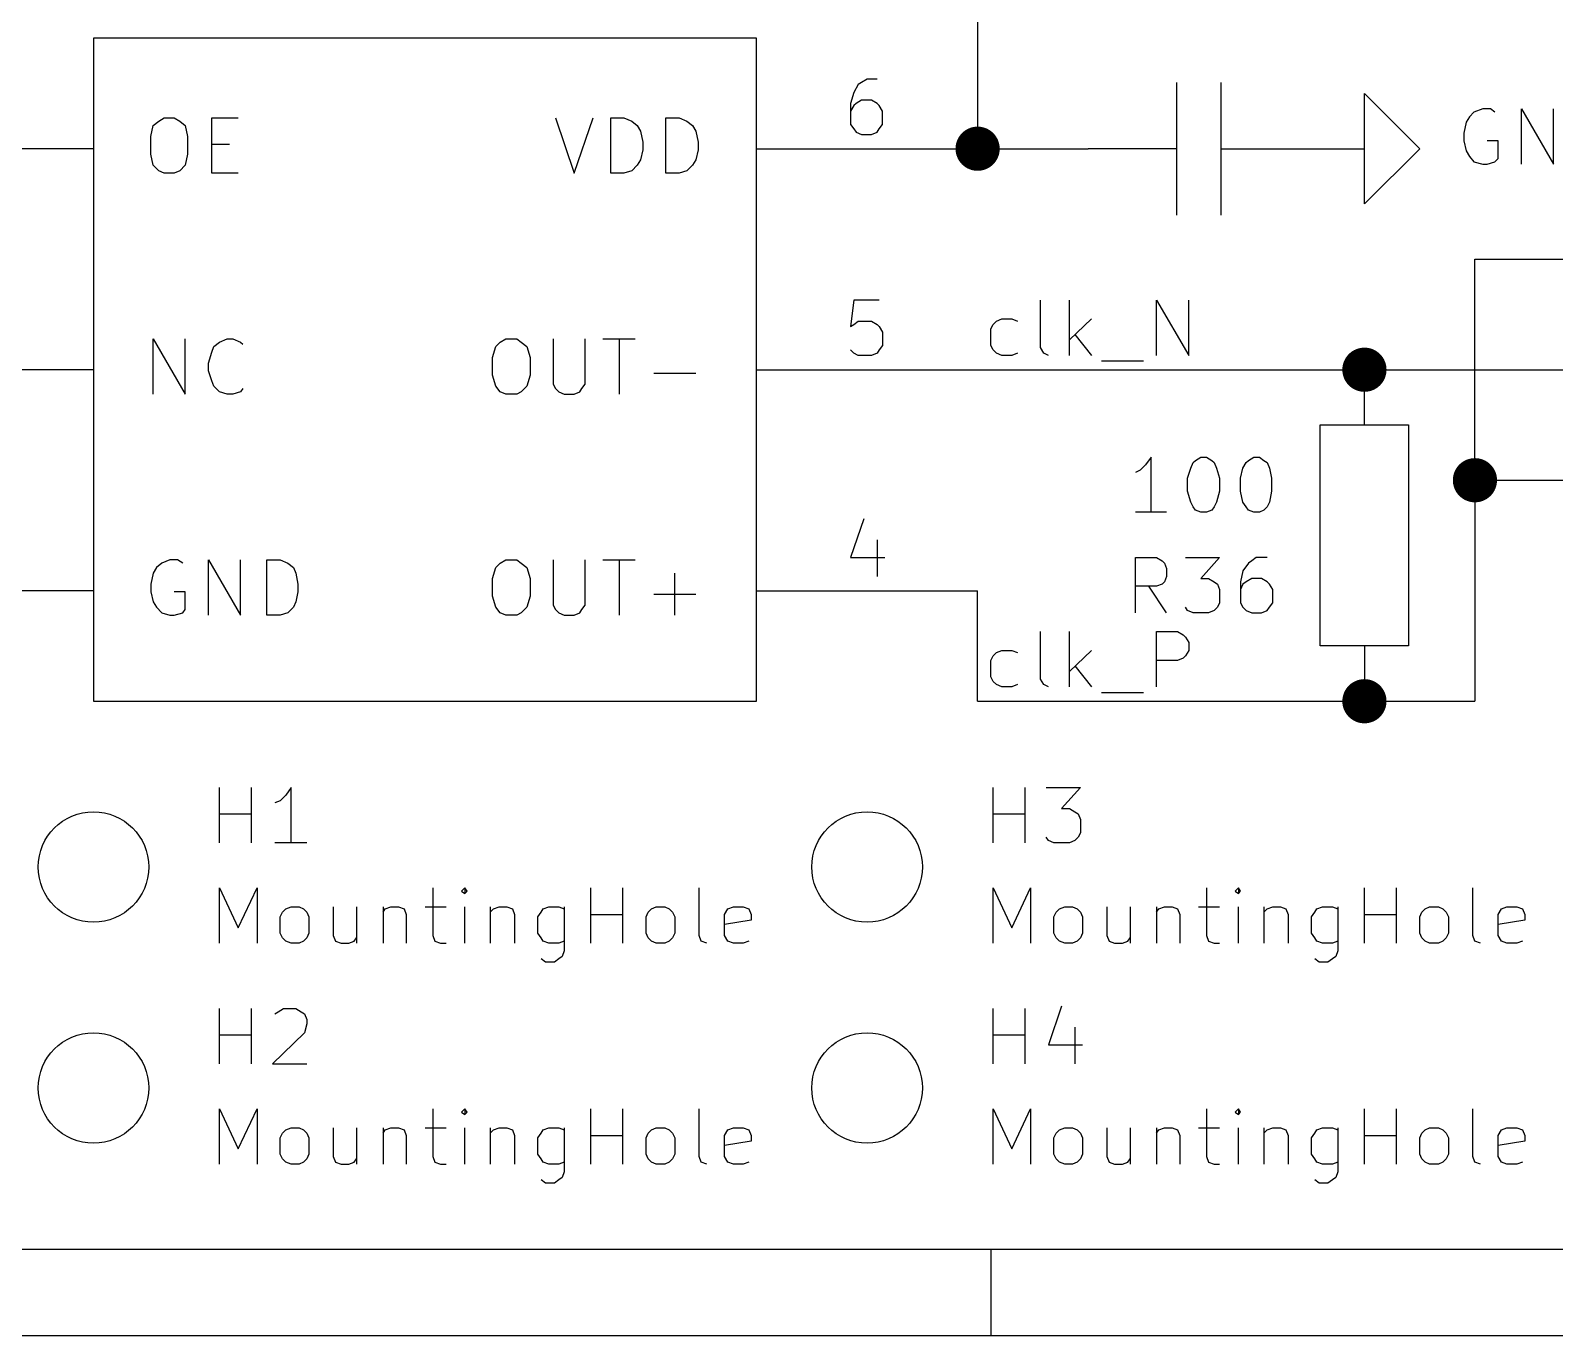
# Model space of a CAD drawing. Extents: x -2.2 to 11.3, y -7.9 to -0.4.
# Drawn here: x 1.493 to 2.872, y -7.874 to -6.693 of the extents above; entities that cross this region are included whole.
import ezdxf

# ---------------------------------------------------------------- set-up
doc = ezdxf.new("R2010")
doc.units = 0
doc.header["$MEASUREMENT"] = 0
for name, color, linetype in [('BLACK', 7, 'CONTINUOUS'), ('CYAN2', 4, 'CONTINUOUS'), ('GREEN2', 3, 'CONTINUOUS'), ('LYELLOW', 51, 'CONTINUOUS'), ('RED2', 1, 'CONTINUOUS')]:
    doc.layers.add(name, color=color, linetype=linetype)

msp = doc.modelspace()

# ---------------------------------------------------------------- linework, layer by layer
at = {"layer": 'BLACK', "linetype": 'CONTINUOUS'}
for p, q in [((2.407, -6.98), (2.407, -6.937)), ((2.433, -6.987), (2.433, -6.937)), ((2.512, -6.987), (2.512, -6.937)), ((2.512, -6.937), (2.541, -6.987)), ((2.541, -6.987), (2.541, -6.937)), ((2.362, -6.963), (2.364, -6.959)), ((2.362, -6.978), (2.362, -6.963)), ((2.364, -6.959), (2.367, -6.956)), ((2.367, -6.956), (2.372, -6.954)), ((2.372, -6.954), (2.381, -6.954)), ((2.381, -6.954), (2.386, -6.956)), ((2.453, -6.954), (2.433, -6.973)), ((2.438, -6.968), (2.453, -6.987)), ((2.364, -6.982), (2.362, -6.978)), ((2.367, -6.985), (2.364, -6.982)), ((2.372, -6.987), (2.367, -6.985)), ((2.381, -6.987), (2.372, -6.987)), ((2.386, -6.985), (2.381, -6.987)), ((2.41, -6.985), (2.407, -6.98)), ((2.414, -6.987), (2.41, -6.985)), ((2.462, -6.992), (2.5, -6.992)), ((2.407, -7.28), (2.407, -7.237)), ((2.433, -7.287), (2.433, -7.237)), ((2.512, -7.287), (2.512, -7.237)), ((2.512, -7.237), (2.531, -7.237)), ((2.531, -7.237), (2.536, -7.24)), ((2.536, -7.24), (2.538, -7.242)), ((2.538, -7.242), (2.541, -7.247)), ((2.541, -7.247), (2.541, -7.254)), ((2.362, -7.263), (2.364, -7.259)), ((2.362, -7.278), (2.362, -7.263)), ((2.364, -7.259), (2.367, -7.256)), ((2.367, -7.256), (2.372, -7.254)), ((2.372, -7.254), (2.381, -7.254)), ((2.381, -7.254), (2.386, -7.256)), ((2.453, -7.254), (2.433, -7.273)), ((2.531, -7.263), (2.512, -7.263)), ((2.536, -7.261), (2.531, -7.263)), ((2.538, -7.259), (2.536, -7.261)), ((2.541, -7.254), (2.538, -7.259)), ((2.364, -7.282), (2.362, -7.278)), ((2.41, -7.285), (2.407, -7.28)), ((2.438, -7.268), (2.453, -7.287)), ((2.367, -7.285), (2.364, -7.282)), ((2.372, -7.287), (2.367, -7.285)), ((2.381, -7.287), (2.372, -7.287)), ((2.386, -7.285), (2.381, -7.287)), ((2.414, -7.287), (2.41, -7.285)), ((2.462, -7.292), (2.5, -7.292))]:
    msp.add_line(p, q, dxfattribs=at)
at = {"layer": 'CYAN2', "linetype": 'CONTINUOUS'}
for p, q in [((2.799, -6.767), (2.795, -6.771)), ((2.807, -6.764), (2.799, -6.767)), ((2.814, -6.764), (2.807, -6.764)), ((2.818, -6.767), (2.814, -6.764)), ((2.842, -6.814), (2.842, -6.764)), ((2.842, -6.764), (2.871, -6.814)), ((2.871, -6.814), (2.871, -6.764)), ((1.602, -6.789), (1.604, -6.779)), ((1.604, -6.779), (1.609, -6.775)), ((1.609, -6.775), (1.614, -6.772)), ((1.614, -6.772), (1.623, -6.772)), ((1.623, -6.772), (1.628, -6.775)), ((1.628, -6.775), (1.633, -6.779)), ((1.633, -6.779), (1.635, -6.789)), ((1.657, -6.822), (1.657, -6.772)), ((1.657, -6.772), (1.681, -6.772)), ((1.968, -6.772), (1.985, -6.822)), ((1.985, -6.822), (2.002, -6.772)), ((2.018, -6.822), (2.018, -6.772)), ((2.018, -6.772), (2.03, -6.772)), ((2.03, -6.772), (2.037, -6.775)), ((2.037, -6.775), (2.042, -6.779)), ((2.042, -6.779), (2.045, -6.784)), ((2.045, -6.784), (2.047, -6.794)), ((2.068, -6.822), (2.068, -6.772)), ((2.068, -6.772), (2.08, -6.772)), ((2.08, -6.772), (2.087, -6.775)), ((2.087, -6.775), (2.092, -6.779)), ((2.092, -6.779), (2.095, -6.784)), ((2.095, -6.784), (2.097, -6.794)), ((2.792, -6.776), (2.79, -6.786)), ((2.795, -6.771), (2.792, -6.776)), ((1.602, -6.805), (1.602, -6.789)), ((1.635, -6.789), (1.635, -6.805)), ((1.657, -6.796), (1.673, -6.796)), ((2.047, -6.794), (2.047, -6.801)), ((2.097, -6.794), (2.097, -6.801)), ((2.79, -6.786), (2.79, -6.793)), ((2.79, -6.793), (2.792, -6.802)), ((2.821, -6.793), (2.811, -6.793)), ((2.821, -6.809), (2.821, -6.793)), ((1.604, -6.815), (1.602, -6.805)), ((1.635, -6.805), (1.633, -6.815)), ((2.045, -6.81), (2.042, -6.815)), ((2.047, -6.801), (2.045, -6.81)), ((2.095, -6.81), (2.092, -6.815)), ((2.097, -6.801), (2.095, -6.81)), ((2.792, -6.802), (2.795, -6.807)), ((2.795, -6.807), (2.799, -6.812)), ((2.799, -6.812), (2.807, -6.814)), ((2.811, -6.814), (2.818, -6.812)), ((2.818, -6.812), (2.821, -6.809)), ((1.609, -6.82), (1.604, -6.815)), ((1.614, -6.822), (1.609, -6.82)), ((1.623, -6.822), (1.614, -6.822)), ((1.628, -6.82), (1.623, -6.822)), ((1.633, -6.815), (1.628, -6.82)), ((1.681, -6.822), (1.657, -6.822)), ((2.03, -6.822), (2.018, -6.822)), ((2.037, -6.82), (2.03, -6.822)), ((2.042, -6.815), (2.037, -6.82)), ((2.08, -6.822), (2.068, -6.822)), ((2.087, -6.82), (2.08, -6.822)), ((2.092, -6.815), (2.087, -6.82)), ((2.807, -6.814), (2.811, -6.814)), ((1.604, -7.022), (1.604, -6.972)), ((1.604, -6.972), (1.633, -7.022)), ((1.633, -7.022), (1.633, -6.972)), ((1.659, -6.979), (1.664, -6.975)), ((1.664, -6.975), (1.671, -6.972)), ((1.671, -6.972), (1.676, -6.972)), ((1.676, -6.972), (1.683, -6.975)), ((1.683, -6.975), (1.685, -6.977)), ((1.914, -6.979), (1.918, -6.975)), ((1.918, -6.975), (1.923, -6.972)), ((1.923, -6.972), (1.933, -6.972)), ((1.933, -6.972), (1.937, -6.975)), ((1.937, -6.975), (1.942, -6.979)), ((1.966, -6.972), (1.966, -7.013)), ((1.995, -7.013), (1.995, -6.972)), ((2.011, -6.972), (2.04, -6.972)), ((2.026, -7.022), (2.026, -6.972)), ((1.654, -6.994), (1.657, -6.984)), ((1.657, -6.984), (1.659, -6.979)), ((1.911, -6.989), (1.914, -6.979)), ((1.911, -7.005), (1.911, -6.989)), ((1.942, -6.979), (1.945, -6.989)), ((1.945, -6.989), (1.945, -7.005)), ((1.654, -7.001), (1.654, -6.994)), ((1.657, -7.01), (1.654, -7.001)), ((1.914, -7.015), (1.911, -7.005)), ((1.945, -7.005), (1.942, -7.015)), ((2.057, -7.003), (2.095, -7.003)), ((1.659, -7.015), (1.657, -7.01)), ((1.664, -7.02), (1.659, -7.015)), ((1.685, -7.017), (1.683, -7.02)), ((1.918, -7.02), (1.914, -7.015)), ((1.942, -7.015), (1.937, -7.02)), ((1.966, -7.013), (1.968, -7.017)), ((1.968, -7.017), (1.971, -7.02)), ((1.99, -7.02), (1.992, -7.017)), ((1.992, -7.017), (1.995, -7.013)), ((1.671, -7.022), (1.664, -7.02)), ((1.676, -7.022), (1.671, -7.022)), ((1.683, -7.02), (1.676, -7.022)), ((1.923, -7.022), (1.918, -7.02)), ((1.933, -7.022), (1.923, -7.022)), ((1.937, -7.02), (1.933, -7.022)), ((1.971, -7.02), (1.976, -7.022)), ((1.976, -7.022), (1.985, -7.022)), ((1.985, -7.022), (1.99, -7.02)), ((2.502, -7.086), (2.497, -7.091)), ((2.507, -7.079), (2.502, -7.086)), ((2.507, -7.129), (2.507, -7.079)), ((2.543, -7.089), (2.545, -7.084)), ((2.545, -7.084), (2.547, -7.082)), ((2.547, -7.082), (2.552, -7.079)), ((2.552, -7.079), (2.557, -7.079)), ((2.557, -7.079), (2.562, -7.082)), ((2.562, -7.082), (2.564, -7.084)), ((2.564, -7.084), (2.566, -7.089)), ((2.59, -7.089), (2.593, -7.084)), ((2.593, -7.084), (2.595, -7.082)), ((2.595, -7.082), (2.6, -7.079)), ((2.6, -7.079), (2.605, -7.079)), ((2.605, -7.079), (2.609, -7.082)), ((2.609, -7.082), (2.612, -7.084)), ((2.612, -7.084), (2.614, -7.089)), ((2.497, -7.091), (2.493, -7.093)), ((2.54, -7.098), (2.543, -7.089)), ((2.54, -7.11), (2.54, -7.098)), ((2.566, -7.089), (2.569, -7.098)), ((2.569, -7.098), (2.569, -7.11)), ((2.588, -7.098), (2.59, -7.089)), ((2.588, -7.11), (2.588, -7.098)), ((2.614, -7.089), (2.616, -7.098)), ((2.616, -7.098), (2.616, -7.11)), ((2.543, -7.12), (2.54, -7.11)), ((2.569, -7.11), (2.566, -7.12)), ((2.59, -7.12), (2.588, -7.11)), ((2.616, -7.11), (2.614, -7.12)), ((2.521, -7.129), (2.493, -7.129)), ((2.545, -7.124), (2.543, -7.12)), ((2.547, -7.127), (2.545, -7.124)), ((2.552, -7.129), (2.547, -7.127)), ((2.557, -7.129), (2.552, -7.129)), ((2.562, -7.127), (2.557, -7.129)), ((2.564, -7.124), (2.562, -7.127)), ((2.566, -7.12), (2.564, -7.124)), ((2.593, -7.124), (2.59, -7.12)), ((2.595, -7.127), (2.593, -7.124)), ((2.6, -7.129), (2.595, -7.127)), ((2.605, -7.129), (2.6, -7.129)), ((2.609, -7.127), (2.605, -7.129)), ((2.612, -7.124), (2.609, -7.127)), ((2.614, -7.12), (2.612, -7.124)), ((2.493, -7.22), (2.493, -7.17)), ((2.493, -7.17), (2.512, -7.17)), ((2.512, -7.17), (2.517, -7.173)), ((2.538, -7.17), (2.569, -7.17)), ((2.569, -7.17), (2.552, -7.189)), ((2.602, -7.17), (2.598, -7.173)), ((2.612, -7.17), (2.602, -7.17)), ((1.604, -7.184), (1.602, -7.194)), ((1.607, -7.179), (1.604, -7.184)), ((1.612, -7.175), (1.607, -7.179)), ((1.619, -7.172), (1.612, -7.175)), ((1.626, -7.172), (1.619, -7.172)), ((1.631, -7.175), (1.626, -7.172)), ((1.654, -7.222), (1.654, -7.172)), ((1.654, -7.172), (1.683, -7.222)), ((1.683, -7.222), (1.683, -7.172)), ((1.707, -7.222), (1.707, -7.172)), ((1.707, -7.172), (1.719, -7.172)), ((1.719, -7.172), (1.726, -7.175)), ((1.726, -7.175), (1.731, -7.179)), ((1.731, -7.179), (1.733, -7.184)), ((1.733, -7.184), (1.735, -7.194)), ((1.911, -7.189), (1.914, -7.179)), ((1.914, -7.179), (1.918, -7.175)), ((1.918, -7.175), (1.923, -7.172)), ((1.923, -7.172), (1.933, -7.172)), ((1.933, -7.172), (1.937, -7.175)), ((1.937, -7.175), (1.942, -7.179)), ((1.942, -7.179), (1.945, -7.189)), ((1.966, -7.172), (1.966, -7.213)), ((1.995, -7.213), (1.995, -7.172)), ((2.011, -7.172), (2.04, -7.172)), ((2.026, -7.222), (2.026, -7.172)), ((2.076, -7.222), (2.076, -7.184)), ((2.517, -7.173), (2.519, -7.175)), ((2.519, -7.175), (2.521, -7.18)), ((2.521, -7.18), (2.521, -7.187)), ((2.59, -7.182), (2.588, -7.192)), ((2.595, -7.175), (2.59, -7.182)), ((2.598, -7.173), (2.595, -7.175)), ((1.602, -7.194), (1.602, -7.201)), ((1.735, -7.194), (1.735, -7.201)), ((1.911, -7.205), (1.911, -7.189)), ((1.945, -7.189), (1.945, -7.205)), ((2.512, -7.196), (2.493, -7.196)), ((2.521, -7.22), (2.505, -7.196)), ((2.517, -7.194), (2.512, -7.196)), ((2.519, -7.192), (2.517, -7.194)), ((2.521, -7.187), (2.519, -7.192)), ((2.552, -7.189), (2.559, -7.189)), ((2.559, -7.189), (2.564, -7.192)), ((2.564, -7.192), (2.567, -7.194)), ((2.567, -7.194), (2.569, -7.199)), ((2.588, -7.192), (2.588, -7.211)), ((2.59, -7.194), (2.588, -7.199)), ((2.593, -7.192), (2.59, -7.194)), ((2.598, -7.189), (2.593, -7.192)), ((2.607, -7.189), (2.598, -7.189)), ((2.612, -7.192), (2.607, -7.189)), ((2.614, -7.194), (2.612, -7.192)), ((2.617, -7.199), (2.614, -7.194)), ((1.602, -7.201), (1.604, -7.21)), ((1.604, -7.21), (1.607, -7.215)), ((1.633, -7.201), (1.623, -7.201)), ((1.633, -7.217), (1.633, -7.201)), ((1.733, -7.21), (1.731, -7.215)), ((1.735, -7.201), (1.733, -7.21)), ((1.914, -7.215), (1.911, -7.205)), ((1.945, -7.205), (1.942, -7.215)), ((2.057, -7.203), (2.095, -7.203)), ((2.569, -7.211), (2.567, -7.215)), ((2.569, -7.199), (2.569, -7.211)), ((2.588, -7.211), (2.59, -7.215)), ((2.614, -7.215), (2.617, -7.211)), ((2.617, -7.211), (2.617, -7.199)), ((1.607, -7.215), (1.612, -7.22)), ((1.612, -7.22), (1.619, -7.222)), ((1.619, -7.222), (1.623, -7.222)), ((1.623, -7.222), (1.631, -7.22)), ((1.631, -7.22), (1.633, -7.217)), ((1.719, -7.222), (1.707, -7.222)), ((1.726, -7.22), (1.719, -7.222)), ((1.731, -7.215), (1.726, -7.22)), ((1.918, -7.22), (1.914, -7.215)), ((1.923, -7.222), (1.918, -7.22)), ((1.933, -7.222), (1.923, -7.222)), ((1.937, -7.22), (1.933, -7.222)), ((1.942, -7.215), (1.937, -7.22)), ((1.966, -7.213), (1.968, -7.217)), ((1.968, -7.217), (1.971, -7.22)), ((1.971, -7.22), (1.976, -7.222)), ((1.976, -7.222), (1.985, -7.222)), ((1.985, -7.222), (1.99, -7.22)), ((1.99, -7.22), (1.992, -7.217)), ((1.992, -7.217), (1.995, -7.213)), ((2.54, -7.218), (2.538, -7.215)), ((2.545, -7.22), (2.54, -7.218)), ((2.559, -7.22), (2.545, -7.22)), ((2.564, -7.218), (2.559, -7.22)), ((2.567, -7.215), (2.564, -7.218)), ((2.59, -7.215), (2.593, -7.218)), ((2.593, -7.218), (2.598, -7.22)), ((2.598, -7.22), (2.607, -7.22)), ((2.607, -7.22), (2.612, -7.218)), ((2.612, -7.218), (2.614, -7.215)), ((1.664, -7.428), (1.664, -7.378)), ((1.693, -7.428), (1.693, -7.378)), ((1.719, -7.39), (1.714, -7.392)), ((1.724, -7.385), (1.719, -7.39)), ((1.729, -7.378), (1.724, -7.385)), ((1.729, -7.428), (1.729, -7.378)), ((2.364, -7.428), (2.364, -7.378)), ((2.393, -7.428), (2.393, -7.378)), ((2.412, -7.378), (2.443, -7.378)), ((2.443, -7.378), (2.426, -7.397)), ((1.664, -7.402), (1.693, -7.402)), ((2.364, -7.402), (2.393, -7.402)), ((2.426, -7.397), (2.433, -7.397)), ((2.433, -7.397), (2.438, -7.4)), ((2.438, -7.4), (2.441, -7.402)), ((2.441, -7.402), (2.443, -7.407)), ((2.443, -7.419), (2.441, -7.423)), ((2.443, -7.407), (2.443, -7.419)), ((1.743, -7.428), (1.714, -7.428)), ((2.414, -7.426), (2.412, -7.423)), ((2.419, -7.428), (2.414, -7.426)), ((2.433, -7.428), (2.419, -7.428)), ((2.438, -7.426), (2.433, -7.428)), ((2.441, -7.423), (2.438, -7.426)), ((1.664, -7.519), (1.664, -7.469)), ((1.664, -7.469), (1.681, -7.505)), ((1.681, -7.505), (1.698, -7.469)), ((1.698, -7.469), (1.698, -7.519)), ((1.857, -7.469), (1.857, -7.512)), ((1.886, -7.469), (1.883, -7.472)), ((1.883, -7.472), (1.886, -7.474)), ((1.888, -7.472), (1.886, -7.469)), ((1.886, -7.469), (1.886, -7.474)), ((1.886, -7.474), (1.888, -7.472)), ((2, -7.519), (2, -7.469)), ((2.029, -7.519), (2.029, -7.469)), ((2.098, -7.512), (2.098, -7.469)), ((2.364, -7.519), (2.364, -7.469)), ((2.364, -7.469), (2.381, -7.505)), ((2.381, -7.505), (2.398, -7.469)), ((2.398, -7.469), (2.398, -7.519)), ((2.557, -7.469), (2.557, -7.512)), ((2.586, -7.469), (2.583, -7.472)), ((2.583, -7.472), (2.586, -7.474)), ((2.588, -7.472), (2.586, -7.469)), ((2.586, -7.469), (2.586, -7.474)), ((2.586, -7.474), (2.588, -7.472)), ((2.7, -7.519), (2.7, -7.469)), ((2.729, -7.519), (2.729, -7.469)), ((2.798, -7.512), (2.798, -7.469)), ((1.724, -7.488), (1.729, -7.486)), ((1.729, -7.486), (1.736, -7.486)), ((1.736, -7.486), (1.74, -7.488)), ((1.767, -7.486), (1.767, -7.512)), ((1.788, -7.486), (1.788, -7.519)), ((1.812, -7.486), (1.812, -7.519)), ((1.814, -7.488), (1.819, -7.486)), ((1.819, -7.486), (1.826, -7.486)), ((1.826, -7.486), (1.831, -7.488)), ((1.85, -7.486), (1.869, -7.486)), ((1.886, -7.519), (1.886, -7.486)), ((1.909, -7.486), (1.909, -7.519)), ((1.912, -7.488), (1.917, -7.486)), ((1.917, -7.486), (1.924, -7.486)), ((1.924, -7.486), (1.929, -7.488)), ((1.957, -7.488), (1.962, -7.486)), ((1.962, -7.486), (1.971, -7.486)), ((1.971, -7.486), (1.976, -7.488)), ((1.976, -7.486), (1.976, -7.526)), ((2.055, -7.488), (2.059, -7.486)), ((2.059, -7.486), (2.067, -7.486)), ((2.067, -7.486), (2.071, -7.488)), ((2.124, -7.488), (2.129, -7.486)), ((2.129, -7.486), (2.138, -7.486)), ((2.138, -7.486), (2.143, -7.488)), ((2.424, -7.488), (2.429, -7.486)), ((2.429, -7.486), (2.436, -7.486)), ((2.436, -7.486), (2.44, -7.488)), ((2.467, -7.486), (2.467, -7.512)), ((2.488, -7.486), (2.488, -7.519)), ((2.512, -7.486), (2.512, -7.519)), ((2.514, -7.488), (2.519, -7.486)), ((2.519, -7.486), (2.526, -7.486)), ((2.526, -7.486), (2.531, -7.488)), ((2.55, -7.486), (2.569, -7.486)), ((2.586, -7.519), (2.586, -7.486)), ((2.609, -7.486), (2.609, -7.519)), ((2.612, -7.488), (2.617, -7.486)), ((2.617, -7.486), (2.624, -7.486)), ((2.624, -7.486), (2.629, -7.488)), ((2.657, -7.488), (2.662, -7.486)), ((2.662, -7.486), (2.671, -7.486)), ((2.671, -7.486), (2.676, -7.488)), ((2.676, -7.486), (2.676, -7.526)), ((2.755, -7.488), (2.759, -7.486)), ((2.759, -7.486), (2.767, -7.486)), ((2.767, -7.486), (2.771, -7.488)), ((2.824, -7.488), (2.829, -7.486)), ((2.829, -7.486), (2.838, -7.486)), ((2.838, -7.486), (2.843, -7.488)), ((1.719, -7.495), (1.721, -7.491)), ((1.719, -7.51), (1.719, -7.495)), ((1.721, -7.491), (1.724, -7.488)), ((1.74, -7.488), (1.743, -7.491)), ((1.743, -7.491), (1.745, -7.495)), ((1.745, -7.495), (1.745, -7.51)), ((1.812, -7.491), (1.814, -7.488)), ((1.831, -7.488), (1.833, -7.493)), ((1.833, -7.493), (1.833, -7.519)), ((1.909, -7.491), (1.912, -7.488)), ((1.929, -7.488), (1.931, -7.493)), ((1.931, -7.493), (1.931, -7.519)), ((1.952, -7.495), (1.955, -7.491)), ((1.952, -7.51), (1.952, -7.495)), ((1.955, -7.491), (1.957, -7.488)), ((2, -7.493), (2.029, -7.493)), ((2.05, -7.495), (2.052, -7.491)), ((2.05, -7.51), (2.05, -7.495)), ((2.052, -7.491), (2.055, -7.488)), ((2.071, -7.488), (2.074, -7.491)), ((2.074, -7.491), (2.076, -7.495)), ((2.076, -7.495), (2.076, -7.51)), ((2.121, -7.493), (2.124, -7.488)), ((2.121, -7.512), (2.121, -7.493)), ((2.145, -7.498), (2.121, -7.502)), ((2.143, -7.488), (2.145, -7.493)), ((2.145, -7.493), (2.145, -7.498)), ((2.419, -7.495), (2.421, -7.491)), ((2.419, -7.51), (2.419, -7.495)), ((2.421, -7.491), (2.424, -7.488)), ((2.44, -7.488), (2.443, -7.491)), ((2.443, -7.491), (2.445, -7.495)), ((2.445, -7.495), (2.445, -7.51)), ((2.512, -7.491), (2.514, -7.488)), ((2.531, -7.488), (2.533, -7.493)), ((2.533, -7.493), (2.533, -7.519)), ((2.609, -7.491), (2.612, -7.488)), ((2.629, -7.488), (2.631, -7.493)), ((2.631, -7.493), (2.631, -7.519)), ((2.652, -7.495), (2.655, -7.491)), ((2.652, -7.51), (2.652, -7.495)), ((2.655, -7.491), (2.657, -7.488)), ((2.7, -7.493), (2.729, -7.493)), ((2.75, -7.495), (2.752, -7.491)), ((2.75, -7.51), (2.75, -7.495)), ((2.752, -7.491), (2.755, -7.488)), ((2.771, -7.488), (2.774, -7.491)), ((2.774, -7.491), (2.776, -7.495)), ((2.776, -7.495), (2.776, -7.51)), ((2.821, -7.493), (2.824, -7.488)), ((2.821, -7.512), (2.821, -7.493)), ((2.845, -7.498), (2.821, -7.502)), ((2.843, -7.488), (2.845, -7.493)), ((2.845, -7.493), (2.845, -7.498)), ((1.721, -7.514), (1.719, -7.51)), ((1.724, -7.517), (1.721, -7.514)), ((1.743, -7.514), (1.74, -7.517)), ((1.745, -7.51), (1.743, -7.514)), ((1.767, -7.512), (1.769, -7.517)), ((1.786, -7.517), (1.788, -7.514)), ((1.857, -7.512), (1.859, -7.517)), ((1.955, -7.514), (1.952, -7.51)), ((1.957, -7.517), (1.955, -7.514)), ((2.052, -7.514), (2.05, -7.51)), ((2.055, -7.517), (2.052, -7.514)), ((2.074, -7.514), (2.071, -7.517)), ((2.076, -7.51), (2.074, -7.514)), ((2.1, -7.517), (2.098, -7.512)), ((2.124, -7.517), (2.121, -7.512)), ((2.421, -7.514), (2.419, -7.51)), ((2.424, -7.517), (2.421, -7.514)), ((2.443, -7.514), (2.44, -7.517)), ((2.445, -7.51), (2.443, -7.514)), ((2.467, -7.512), (2.469, -7.517)), ((2.486, -7.517), (2.488, -7.514)), ((2.557, -7.512), (2.559, -7.517)), ((2.655, -7.514), (2.652, -7.51)), ((2.657, -7.517), (2.655, -7.514)), ((2.752, -7.514), (2.75, -7.51)), ((2.755, -7.517), (2.752, -7.514)), ((2.774, -7.514), (2.771, -7.517)), ((2.776, -7.51), (2.774, -7.514)), ((2.8, -7.517), (2.798, -7.512)), ((2.824, -7.517), (2.821, -7.512)), ((1.729, -7.519), (1.724, -7.517)), ((1.736, -7.519), (1.729, -7.519)), ((1.74, -7.517), (1.736, -7.519)), ((1.769, -7.517), (1.774, -7.519)), ((1.774, -7.519), (1.781, -7.519)), ((1.781, -7.519), (1.786, -7.517)), ((1.859, -7.517), (1.864, -7.519)), ((1.864, -7.519), (1.869, -7.519)), ((1.962, -7.519), (1.957, -7.517)), ((1.971, -7.519), (1.962, -7.519)), ((1.976, -7.517), (1.971, -7.519)), ((1.976, -7.526), (1.974, -7.531)), ((2.059, -7.519), (2.055, -7.517)), ((2.067, -7.519), (2.059, -7.519)), ((2.071, -7.517), (2.067, -7.519)), ((2.105, -7.519), (2.1, -7.517)), ((2.129, -7.519), (2.124, -7.517)), ((2.138, -7.519), (2.129, -7.519)), ((2.143, -7.517), (2.138, -7.519)), ((2.429, -7.519), (2.424, -7.517)), ((2.436, -7.519), (2.429, -7.519)), ((2.44, -7.517), (2.436, -7.519)), ((2.469, -7.517), (2.474, -7.519)), ((2.474, -7.519), (2.481, -7.519)), ((2.481, -7.519), (2.486, -7.517)), ((2.559, -7.517), (2.564, -7.519)), ((2.564, -7.519), (2.569, -7.519)), ((2.662, -7.519), (2.657, -7.517)), ((2.671, -7.519), (2.662, -7.519)), ((2.676, -7.517), (2.671, -7.519)), ((2.676, -7.526), (2.674, -7.531)), ((2.759, -7.519), (2.755, -7.517)), ((2.767, -7.519), (2.759, -7.519)), ((2.771, -7.517), (2.767, -7.519)), ((2.805, -7.519), (2.8, -7.517)), ((2.829, -7.519), (2.824, -7.517)), ((2.838, -7.519), (2.829, -7.519)), ((2.843, -7.517), (2.838, -7.519)), ((1.959, -7.536), (1.955, -7.533)), ((1.967, -7.536), (1.959, -7.536)), ((1.971, -7.533), (1.967, -7.536)), ((1.974, -7.531), (1.971, -7.533)), ((2.659, -7.536), (2.655, -7.533)), ((2.667, -7.536), (2.659, -7.536)), ((2.671, -7.533), (2.667, -7.536)), ((2.674, -7.531), (2.671, -7.533)), ((1.664, -7.628), (1.664, -7.578)), ((1.693, -7.628), (1.693, -7.578)), ((1.714, -7.583), (1.717, -7.581)), ((1.717, -7.581), (1.722, -7.578)), ((1.722, -7.578), (1.733, -7.578)), ((1.733, -7.578), (1.738, -7.581)), ((1.738, -7.581), (1.741, -7.583)), ((1.741, -7.583), (1.743, -7.588)), ((2.364, -7.628), (2.364, -7.578)), ((2.393, -7.628), (2.393, -7.578)), ((2.426, -7.576), (2.414, -7.611)), ((1.743, -7.592), (1.741, -7.6)), ((1.743, -7.588), (1.743, -7.592)), ((2.438, -7.595), (2.438, -7.628)), ((1.664, -7.602), (1.693, -7.602)), ((1.741, -7.6), (1.712, -7.628)), ((2.364, -7.602), (2.393, -7.602)), ((2.414, -7.611), (2.445, -7.611)), ((1.712, -7.628), (1.743, -7.628)), ((1.664, -7.719), (1.664, -7.669)), ((1.664, -7.669), (1.681, -7.705)), ((1.681, -7.705), (1.698, -7.669)), ((1.698, -7.669), (1.698, -7.719)), ((1.857, -7.669), (1.857, -7.712)), ((1.886, -7.669), (1.883, -7.672)), ((1.883, -7.672), (1.886, -7.674)), ((1.888, -7.672), (1.886, -7.669)), ((1.886, -7.669), (1.886, -7.674)), ((1.886, -7.674), (1.888, -7.672)), ((2, -7.719), (2, -7.669)), ((2.029, -7.719), (2.029, -7.669)), ((2.098, -7.712), (2.098, -7.669)), ((2.364, -7.719), (2.364, -7.669)), ((2.364, -7.669), (2.381, -7.705)), ((2.381, -7.705), (2.398, -7.669)), ((2.398, -7.669), (2.398, -7.719)), ((2.557, -7.669), (2.557, -7.712)), ((2.586, -7.669), (2.583, -7.672)), ((2.583, -7.672), (2.586, -7.674)), ((2.588, -7.672), (2.586, -7.669)), ((2.586, -7.669), (2.586, -7.674)), ((2.586, -7.674), (2.588, -7.672)), ((2.7, -7.719), (2.7, -7.669)), ((2.729, -7.719), (2.729, -7.669)), ((2.798, -7.712), (2.798, -7.669)), ((1.719, -7.695), (1.721, -7.691)), ((1.721, -7.691), (1.724, -7.688)), ((1.724, -7.688), (1.729, -7.686)), ((1.729, -7.686), (1.736, -7.686)), ((1.736, -7.686), (1.74, -7.688)), ((1.74, -7.688), (1.743, -7.691)), ((1.743, -7.691), (1.745, -7.695)), ((1.767, -7.686), (1.767, -7.712)), ((1.788, -7.686), (1.788, -7.719)), ((1.812, -7.686), (1.812, -7.719)), ((1.812, -7.691), (1.814, -7.688)), ((1.814, -7.688), (1.819, -7.686)), ((1.819, -7.686), (1.826, -7.686)), ((1.826, -7.686), (1.831, -7.688)), ((1.831, -7.688), (1.833, -7.693)), ((1.833, -7.693), (1.833, -7.719)), ((1.85, -7.686), (1.869, -7.686)), ((1.886, -7.719), (1.886, -7.686)), ((1.909, -7.686), (1.909, -7.719)), ((1.909, -7.691), (1.912, -7.688)), ((1.912, -7.688), (1.917, -7.686)), ((1.917, -7.686), (1.924, -7.686)), ((1.924, -7.686), (1.929, -7.688)), ((1.929, -7.688), (1.931, -7.693)), ((1.931, -7.693), (1.931, -7.719)), ((1.952, -7.695), (1.955, -7.691)), ((1.955, -7.691), (1.957, -7.688)), ((1.957, -7.688), (1.962, -7.686)), ((1.962, -7.686), (1.971, -7.686)), ((1.971, -7.686), (1.976, -7.688)), ((1.976, -7.686), (1.976, -7.726)), ((2, -7.693), (2.029, -7.693)), ((2.05, -7.695), (2.052, -7.691)), ((2.052, -7.691), (2.055, -7.688)), ((2.055, -7.688), (2.059, -7.686)), ((2.059, -7.686), (2.067, -7.686)), ((2.067, -7.686), (2.071, -7.688)), ((2.071, -7.688), (2.074, -7.691)), ((2.074, -7.691), (2.076, -7.695)), ((2.121, -7.693), (2.124, -7.688)), ((2.121, -7.712), (2.121, -7.693)), ((2.124, -7.688), (2.129, -7.686)), ((2.129, -7.686), (2.138, -7.686)), ((2.138, -7.686), (2.143, -7.688)), ((2.143, -7.688), (2.145, -7.693)), ((2.145, -7.693), (2.145, -7.698)), ((2.419, -7.695), (2.421, -7.691)), ((2.421, -7.691), (2.424, -7.688)), ((2.424, -7.688), (2.429, -7.686)), ((2.429, -7.686), (2.436, -7.686)), ((2.436, -7.686), (2.44, -7.688)), ((2.44, -7.688), (2.443, -7.691)), ((2.443, -7.691), (2.445, -7.695)), ((2.467, -7.686), (2.467, -7.712)), ((2.488, -7.686), (2.488, -7.719)), ((2.512, -7.686), (2.512, -7.719)), ((2.512, -7.691), (2.514, -7.688)), ((2.514, -7.688), (2.519, -7.686)), ((2.519, -7.686), (2.526, -7.686)), ((2.526, -7.686), (2.531, -7.688)), ((2.531, -7.688), (2.533, -7.693)), ((2.533, -7.693), (2.533, -7.719)), ((2.55, -7.686), (2.569, -7.686)), ((2.586, -7.719), (2.586, -7.686)), ((2.609, -7.686), (2.609, -7.719)), ((2.609, -7.691), (2.612, -7.688)), ((2.612, -7.688), (2.617, -7.686)), ((2.617, -7.686), (2.624, -7.686)), ((2.624, -7.686), (2.629, -7.688)), ((2.629, -7.688), (2.631, -7.693)), ((2.631, -7.693), (2.631, -7.719)), ((2.652, -7.695), (2.655, -7.691)), ((2.655, -7.691), (2.657, -7.688)), ((2.657, -7.688), (2.662, -7.686)), ((2.662, -7.686), (2.671, -7.686)), ((2.671, -7.686), (2.676, -7.688)), ((2.676, -7.686), (2.676, -7.726)), ((2.7, -7.693), (2.729, -7.693)), ((2.75, -7.695), (2.752, -7.691)), ((2.752, -7.691), (2.755, -7.688)), ((2.755, -7.688), (2.759, -7.686)), ((2.759, -7.686), (2.767, -7.686)), ((2.767, -7.686), (2.771, -7.688)), ((2.771, -7.688), (2.774, -7.691)), ((2.774, -7.691), (2.776, -7.695)), ((2.821, -7.693), (2.824, -7.688)), ((2.821, -7.712), (2.821, -7.693)), ((2.824, -7.688), (2.829, -7.686)), ((2.829, -7.686), (2.838, -7.686)), ((2.838, -7.686), (2.843, -7.688)), ((2.843, -7.688), (2.845, -7.693)), ((2.845, -7.693), (2.845, -7.698)), ((1.719, -7.71), (1.719, -7.695)), ((1.745, -7.695), (1.745, -7.71)), ((1.952, -7.71), (1.952, -7.695)), ((2.05, -7.71), (2.05, -7.695)), ((2.076, -7.695), (2.076, -7.71)), ((2.145, -7.698), (2.121, -7.702)), ((2.419, -7.71), (2.419, -7.695)), ((2.445, -7.695), (2.445, -7.71)), ((2.652, -7.71), (2.652, -7.695)), ((2.75, -7.71), (2.75, -7.695)), ((2.776, -7.695), (2.776, -7.71)), ((2.845, -7.698), (2.821, -7.702)), ((1.721, -7.714), (1.719, -7.71)), ((1.724, -7.717), (1.721, -7.714)), ((1.729, -7.719), (1.724, -7.717)), ((1.736, -7.719), (1.729, -7.719)), ((1.74, -7.717), (1.736, -7.719)), ((1.743, -7.714), (1.74, -7.717)), ((1.745, -7.71), (1.743, -7.714)), ((1.767, -7.712), (1.769, -7.717)), ((1.769, -7.717), (1.774, -7.719)), ((1.774, -7.719), (1.781, -7.719)), ((1.781, -7.719), (1.786, -7.717)), ((1.786, -7.717), (1.788, -7.714)), ((1.857, -7.712), (1.859, -7.717)), ((1.859, -7.717), (1.864, -7.719)), ((1.864, -7.719), (1.869, -7.719)), ((1.955, -7.714), (1.952, -7.71)), ((1.957, -7.717), (1.955, -7.714)), ((1.962, -7.719), (1.957, -7.717)), ((1.971, -7.719), (1.962, -7.719)), ((1.976, -7.717), (1.971, -7.719)), ((2.052, -7.714), (2.05, -7.71)), ((2.055, -7.717), (2.052, -7.714)), ((2.059, -7.719), (2.055, -7.717)), ((2.067, -7.719), (2.059, -7.719)), ((2.071, -7.717), (2.067, -7.719)), ((2.074, -7.714), (2.071, -7.717)), ((2.076, -7.71), (2.074, -7.714)), ((2.1, -7.717), (2.098, -7.712)), ((2.105, -7.719), (2.1, -7.717)), ((2.124, -7.717), (2.121, -7.712)), ((2.129, -7.719), (2.124, -7.717)), ((2.138, -7.719), (2.129, -7.719)), ((2.143, -7.717), (2.138, -7.719)), ((2.421, -7.714), (2.419, -7.71)), ((2.424, -7.717), (2.421, -7.714)), ((2.429, -7.719), (2.424, -7.717)), ((2.436, -7.719), (2.429, -7.719)), ((2.44, -7.717), (2.436, -7.719)), ((2.443, -7.714), (2.44, -7.717)), ((2.445, -7.71), (2.443, -7.714)), ((2.467, -7.712), (2.469, -7.717)), ((2.469, -7.717), (2.474, -7.719)), ((2.474, -7.719), (2.481, -7.719)), ((2.481, -7.719), (2.486, -7.717)), ((2.486, -7.717), (2.488, -7.714)), ((2.557, -7.712), (2.559, -7.717)), ((2.559, -7.717), (2.564, -7.719)), ((2.564, -7.719), (2.569, -7.719)), ((2.655, -7.714), (2.652, -7.71)), ((2.657, -7.717), (2.655, -7.714)), ((2.662, -7.719), (2.657, -7.717)), ((2.671, -7.719), (2.662, -7.719)), ((2.676, -7.717), (2.671, -7.719)), ((2.752, -7.714), (2.75, -7.71)), ((2.755, -7.717), (2.752, -7.714)), ((2.759, -7.719), (2.755, -7.717)), ((2.767, -7.719), (2.759, -7.719)), ((2.771, -7.717), (2.767, -7.719)), ((2.774, -7.714), (2.771, -7.717)), ((2.776, -7.71), (2.774, -7.714)), ((2.8, -7.717), (2.798, -7.712)), ((2.805, -7.719), (2.8, -7.717)), ((2.824, -7.717), (2.821, -7.712)), ((2.829, -7.719), (2.824, -7.717)), ((2.838, -7.719), (2.829, -7.719)), ((2.843, -7.717), (2.838, -7.719)), ((1.959, -7.736), (1.955, -7.733)), ((1.967, -7.736), (1.959, -7.736)), ((1.971, -7.733), (1.967, -7.736)), ((1.974, -7.731), (1.971, -7.733)), ((1.976, -7.726), (1.974, -7.731)), ((2.659, -7.736), (2.655, -7.733)), ((2.667, -7.736), (2.659, -7.736)), ((2.671, -7.733), (2.667, -7.736)), ((2.674, -7.731), (2.671, -7.733)), ((2.676, -7.726), (2.674, -7.731))]:
    msp.add_line(p, q, dxfattribs=at)
at = {"layer": 'GREEN2', "linetype": 'CONTINUOUS'}
for p, q in [((2.35, -6.45), (2.35, -6.8)), ((2.35, -6.8), (2.45, -6.8)), ((2.8, -7.1), (2.8, -6.9)), ((2.8, -6.9), (3.05, -6.9)), ((2.35, -7), (2.7, -7)), ((2.7, -7), (2.9, -7)), ((2.8, -7.1), (3.05, -7.1)), ((2.8, -7.1), (2.8, -7.3)), ((2.35, -7.3), (2.35, -7.2)), ((2.35, -7.3), (2.7, -7.3)), ((2.7, -7.3), (2.8, -7.3))]:
    msp.add_line(p, q, dxfattribs=at)
at = {"layer": 'GREEN2', "const_width": 0.02}
for points in [[(2.34, -6.8, 1), (2.36, -6.8, 1)], [(2.69, -7, 1), (2.71, -7, 1)], [(2.79, -7.1, 1), (2.81, -7.1, 1)], [(2.69, -7.3, 1), (2.71, -7.3, 1)]]:
    msp.add_lwpolyline(points, format="xyb", close=True, dxfattribs=at)
at = {"layer": 'LYELLOW', "linetype": 'CONTINUOUS'}
for p, q in [((1.55, -6.7), (1.55, -7.3)), ((2.15, -6.7), (1.55, -6.7)), ((2.15, -7.3), (2.15, -6.7)), ((1.55, -7.3), (2.15, -7.3))]:
    msp.add_line(p, q, dxfattribs=at)
at = {"layer": 'RED2', "linetype": 'CONTINUOUS'}
for p, q in [((1.55, -6.7), (1.55, -7.3)), ((2.15, -6.7), (1.55, -6.7)), ((1.55, -6.7), (1.55, -7.3)), ((2.15, -6.7), (1.55, -6.7)), ((2.15, -7.3), (2.15, -6.7)), ((2.15, -7.3), (2.15, -6.7)), ((2.242, -6.742), (2.238, -6.749)), ((2.245, -6.74), (2.242, -6.742)), ((2.25, -6.737), (2.245, -6.74)), ((2.259, -6.737), (2.25, -6.737)), ((2.53, -6.74), (2.53, -6.86)), ((2.57, -6.74), (2.57, -6.86)), ((2.238, -6.749), (2.235, -6.759)), ((2.245, -6.756), (2.24, -6.759)), ((2.254, -6.756), (2.245, -6.756)), ((2.259, -6.759), (2.254, -6.756)), ((2.7, -6.8), (2.7, -6.75)), ((2.7, -6.75), (2.75, -6.8)), ((2.235, -6.759), (2.235, -6.778)), ((2.238, -6.761), (2.235, -6.766)), ((2.24, -6.759), (2.238, -6.761)), ((2.261, -6.761), (2.259, -6.759)), ((2.264, -6.766), (2.261, -6.761)), ((2.264, -6.778), (2.264, -6.766)), ((2.235, -6.778), (2.238, -6.782)), ((2.238, -6.782), (2.24, -6.785)), ((2.259, -6.785), (2.261, -6.782)), ((2.261, -6.782), (2.264, -6.778)), ((2.24, -6.785), (2.245, -6.787)), ((2.245, -6.787), (2.254, -6.787)), ((2.254, -6.787), (2.259, -6.785)), ((1.55, -6.8), (1.35, -6.8)), ((2.15, -6.8), (2.35, -6.8)), ((2.53, -6.8), (2.45, -6.8)), ((2.57, -6.8), (2.65, -6.8)), ((2.65, -6.8), (2.7, -6.8)), ((2.75, -6.8), (2.7, -6.85)), ((2.7, -6.85), (2.7, -6.8)), ((2.238, -6.937), (2.235, -6.961)), ((2.261, -6.937), (2.238, -6.937)), ((2.235, -6.961), (2.238, -6.959)), ((2.238, -6.959), (2.242, -6.956)), ((2.242, -6.956), (2.254, -6.956)), ((2.254, -6.956), (2.259, -6.959)), ((2.259, -6.959), (2.261, -6.961)), ((2.261, -6.961), (2.264, -6.966)), ((2.264, -6.966), (2.264, -6.978)), ((2.238, -6.985), (2.235, -6.982)), ((2.242, -6.987), (2.238, -6.985)), ((2.254, -6.987), (2.242, -6.987)), ((2.259, -6.985), (2.254, -6.987)), ((2.261, -6.982), (2.259, -6.985)), ((2.264, -6.978), (2.261, -6.982)), ((1.55, -7), (1.35, -7)), ((2.15, -7), (2.35, -7)), ((2.7, -7.05), (2.7, -7)), ((2.66, -7.25), (2.66, -7.05)), ((2.66, -7.05), (2.74, -7.05)), ((2.74, -7.05), (2.74, -7.25)), ((2.247, -7.135), (2.235, -7.17)), ((2.259, -7.154), (2.259, -7.187)), ((2.235, -7.17), (2.266, -7.17)), ((1.55, -7.2), (1.35, -7.2)), ((2.15, -7.2), (2.35, -7.2)), ((2.74, -7.25), (2.66, -7.25)), ((2.7, -7.25), (2.7, -7.3)), ((1.55, -7.3), (2.15, -7.3)), ((1.55, -7.3), (2.15, -7.3)), ((0.472, -7.796), (11.221, -7.796)), ((2.362, -7.796), (2.362, -7.874)), ((0.394, -7.874), (11.299, -7.874))]:
    msp.add_line(p, q, dxfattribs=at)
at = {"layer": 'RED2'}
for centre in [(1.55, -7.45), (2.25, -7.45), (1.55, -7.65), (2.25, -7.65)]:
    msp.add_circle(centre, 0.05, dxfattribs=at)

doc.saveas('drawing.dxf')
